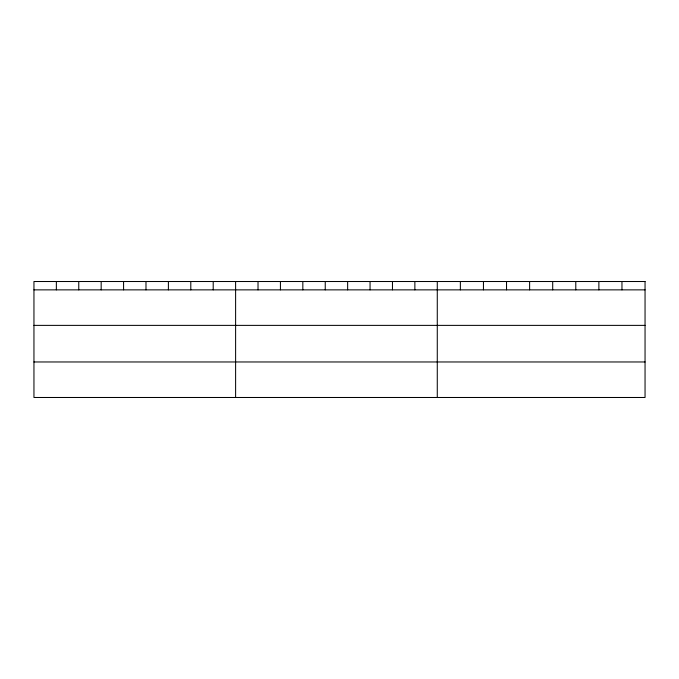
<?xml version="1.0" encoding="UTF-8"?>
<svg xmlns="http://www.w3.org/2000/svg" width="679" height="679" viewBox="0 0 679 679"><rect width="100%" height="100%" fill="white"/><g stroke="black" fill="none" stroke-linecap="round" stroke-linejoin="round"><path stroke-width="1.02" d="M33.95 289.865L645.05 289.865M33.95 325.377L645.05 325.377M33.95 361.966L645.05 361.966M621.964 281.513L621.964 289.865M598.878 281.513L598.878 289.865M575.792 281.513L575.792 289.865M552.706 281.513L552.706 289.865M529.62 281.513L529.62 289.865M506.534 281.513L506.534 289.865M483.448 281.513L483.448 289.865M460.362 281.513L460.362 289.865M437.276 281.513L437.276 397.487M414.869 281.513L414.869 289.865M392.462 281.513L392.462 289.865M370.055 281.513L370.055 289.865M347.648 281.513L347.648 289.865M325.241 281.513L325.241 289.865M302.834 281.513L302.834 289.865M280.427 281.513L280.427 289.865M258.02 281.513L258.02 289.865M235.613 281.513L235.613 397.487M213.206 281.513L213.206 289.865M190.799 281.513L190.799 289.865M168.392 281.513L168.392 289.865M145.985 281.513L145.985 289.865M123.578 281.513L123.578 289.865M101.171 281.513L101.171 289.865M78.764 281.513L78.764 289.865M56.357 281.513L56.357 289.865M645.05 281.513L33.95 281.513L33.95 397.487L645.05 397.487L645.05 281.513"/></g></svg>
